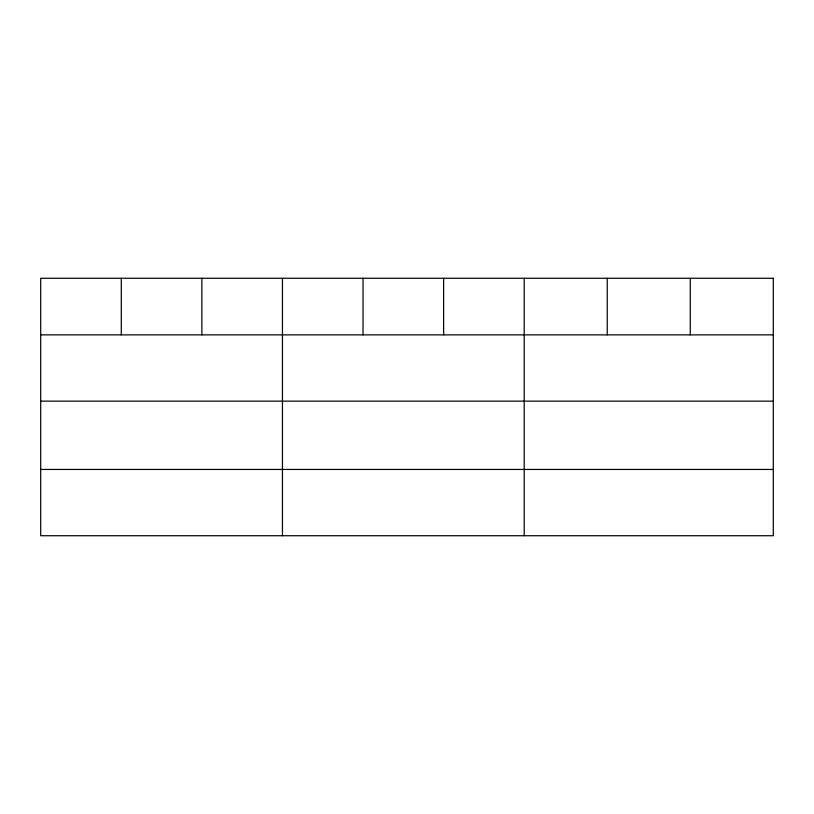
<?xml version="1.0" encoding="UTF-8"?>
<svg xmlns="http://www.w3.org/2000/svg" width="814" height="814" viewBox="0 0 814 814"><rect width="100%" height="100%" fill="white"/><g stroke="black" fill="none" stroke-linecap="round" stroke-linejoin="round"><path stroke-width="1.22" d="M40.7 334.869L773.3 334.869M40.7 401.149L773.3 401.149M40.7 469.444L773.3 469.444M690.272 278.276L690.272 334.869M607.244 278.276L607.244 334.869M524.216 278.276L524.216 535.724M443.63 278.276L443.63 334.869M363.044 278.276L363.044 334.869M282.458 278.276L282.458 535.724M201.872 278.276L201.872 334.869M121.286 278.276L121.286 334.869M773.3 278.276L40.7 278.276L40.7 535.724L773.3 535.724L773.3 278.276"/></g></svg>
